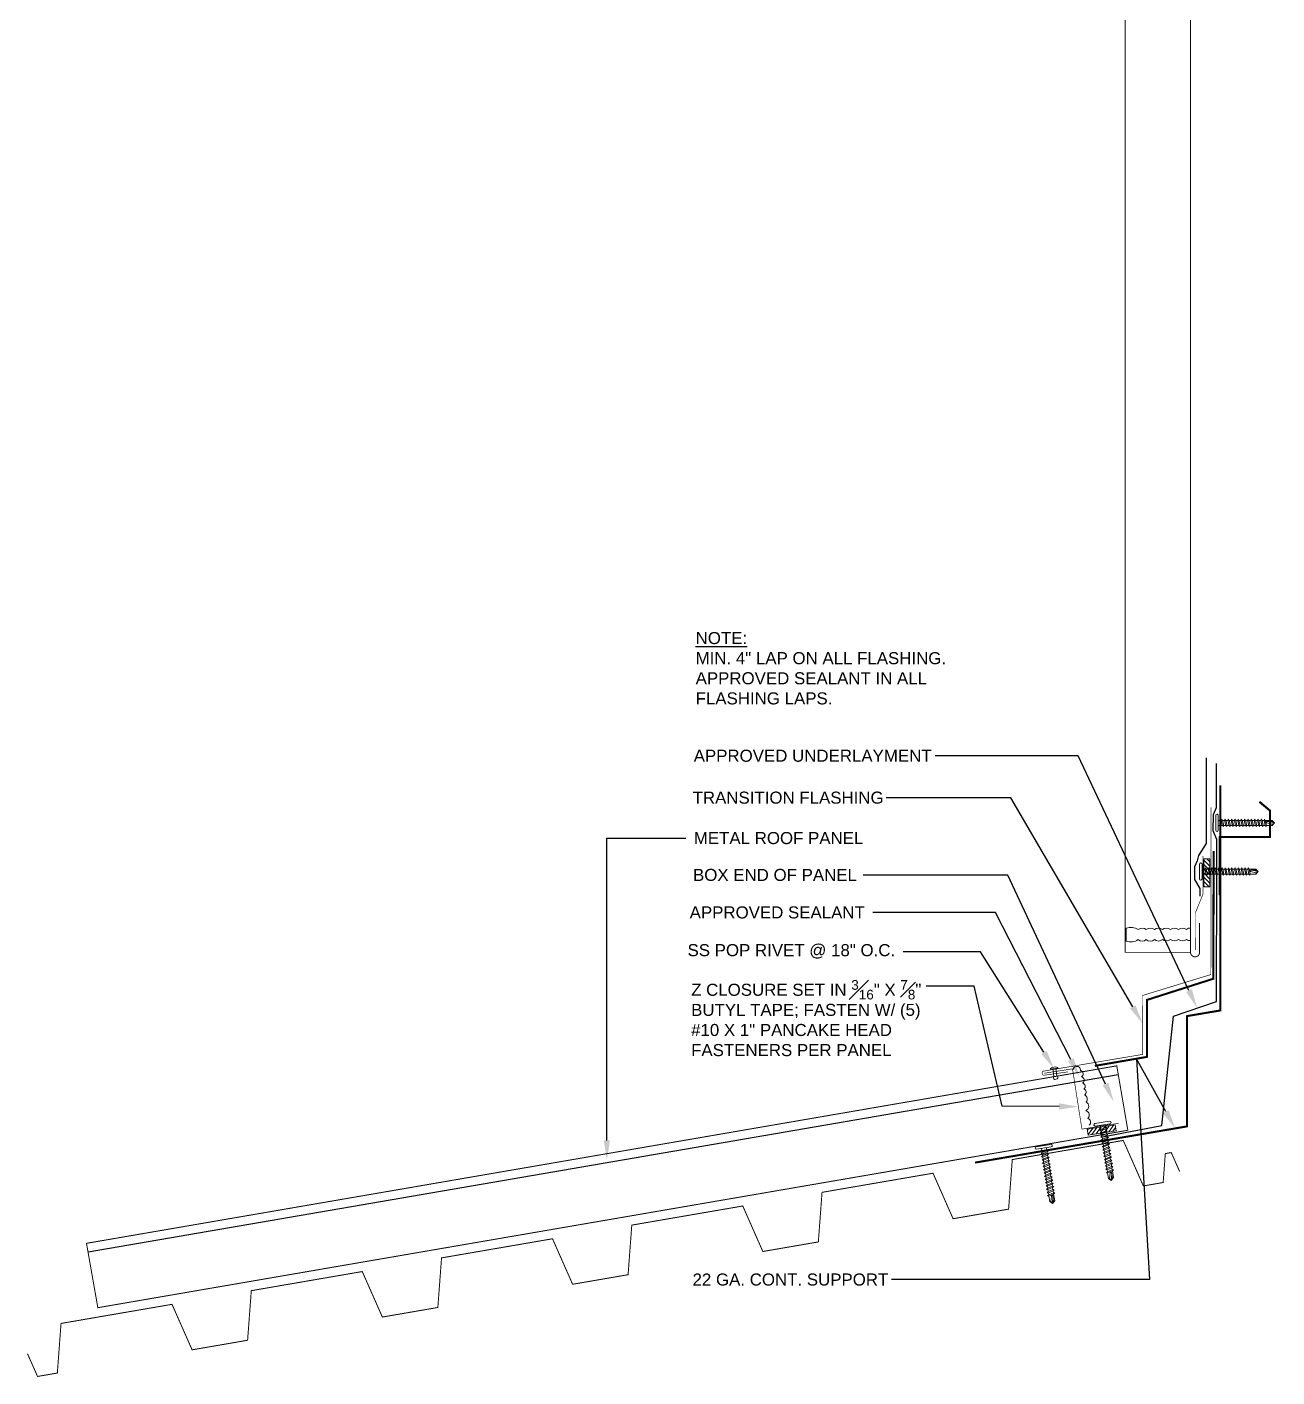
# Model space of a CAD drawing. Header units: inches. Extents: x -33163 to 19162, y -8858 to 30669.
# Drawn here: x -28452.57 to -28413.72, y -570.77 to -528.8 of the extents above; entities that cross this region are included whole.
import ezdxf
from ezdxf import colors
from ezdxf.entities.mleader import LeaderData, LeaderLine
from ezdxf.math import Vec2, Vec3

# ---------------------------------------------------------------- set-up
doc = ezdxf.new("R2010")
doc.units = ezdxf.units.IN
doc.layers.get('0').update_dxf_attribs({"color": 9, "lineweight": 0})
for name, color, linetype, lineweight in [('05 Fasteners', 11, 'Continuous', 15), ('07 - Roof Panels', 6, 'Continuous', 30), ('10 - Flashings', 2, 'Continuous', 60), ('11 Sealant', 9, 'Continuous', 13), ('12 - Steel', 11, 'Continuous', 15), ('12 Structural', 11, 'Continuous', 25), ('17 - Rigid Insulation', 2, 'ZIGZAG', 30), ('A-ANNO-NOTE-04', 12, 'Continuous', 9)]:
    doc.layers.add(name, color=color, linetype=linetype, lineweight=lineweight)
doc.styles.add('GENERATED_STYLE_1', font='arial.ttf')
doc.styles.add('Sheffield', font='arial.ttf', dxfattribs={"height": 0.175})
doc.linetypes.add('ZIGZAG', pattern='A,0.0001,-0.2,[131,ltypeshp.shx,S=0.2,R=0,X=-0.2,Y=0],-0.4,[131,ltypeshp.shx,S=0.2,R=180,X=0.2,Y=0],-0.2', length=0.8001)

# ---------------------------------------------------------------- blocks, each defined once
blk = doc.blocks.new('*U254')
at = {"layer": '11 Sealant'}
h = blk.add_hatch(dxfattribs=at)
h.set_pattern_fill('ANSI31', color=256, scale=0.75, angle=29.99006725377685)
h.set_pattern_definition([(74.99006725377686, (0.02287658773653189, 0.08537658773652622), (-0.09055133841856283, 0.0242799837439589), [])])
h.paths.add_polyline_path([(0.3788861141557034, 0.21874999999998), (0.2851361141555152, 0.3811297632094536), (-0.472636114155695, -0.05637023679039289), (-0.3788861141557035, -0.2187499999999801)])
blk.add_lwpolyline([(-0.3788861141557034, -0.21874999999998), (-0.4726361141556949, -0.05637023679039285), (0.2851361141555151, 0.3811297632094536), (0.3788861141557034, 0.21874999999998)], close=True, dxfattribs=at)
blk = doc.blocks.new('#10 SD Pancake')
at = {"layer": '05 Fasteners'}
for p, q in [((0.2309999999999945, 0.105989221183961), (-0.2310000000001082, 0.105989221183961)), ((-0.2310000000000514, 0.02898922118396285), (0.2309999999999945, 0.02898922118399128)), ((-0.07699999999996467, 0.02898922118397233), (-0.07700000000008345, -0.1017350759030649)), ((0.07699999999999253, 0.0289892211839818), (0.07699999999999818, -0.06308278099029963)), ((-0.1154999999999688, -0.1312452211824109), (-0.07700000000008345, -0.1017350759030649)), ((-0.07700000000008345, -0.1414355699659779), (-0.1154999999999688, -0.1312452211824109)), ((-0.1155000000000541, -0.233501221183019), (-0.07700000000005502, -0.2039910759037014)), ((-0.07699999999994134, -0.2436915699666997), (-0.1155000000000541, -0.233501221183019)), ((-0.1154999999999973, -0.3357572211836839), (-0.07699999999996976, -0.3062470759043663)), ((-0.0770000000000266, -0.3459475699673078), (-0.1154999999999973, -0.3357572211836839)), ((-0.1154999999999688, -0.4380132211821604), (-0.07699999999999818, -0.4085030759027859)), ((-0.07700000000008345, -0.1017350759030649), (0.07699999999999818, -0.06308278099029963)), ((0.07699999999996976, -0.102783275053298), (-0.07700000000008345, -0.1414355699659779)), ((-0.07700000000008345, -0.1414355699659779), (-0.07700000000005502, -0.2039910759037014)), ((-0.07700000000005502, -0.2039910759037014), (0.07699999999994134, -0.165338780990993)), ((0.0770000000000266, -0.2050392750539629), (-0.07699999999994134, -0.2436915699666997)), ((-0.07699999999994134, -0.2436915699666997), (-0.07699999999996976, -0.306247075902121)), ((-0.07699999999996976, -0.3062470759043663), (0.07700000000005502, -0.2675947809916437)), ((0.0770000000000266, -0.3072952750546278), (-0.0770000000000266, -0.3459475699673078)), ((-0.0770000000000266, -0.3459475699673078), (-0.07699999999999818, -0.4085030759027859)), ((-0.07699999999999818, -0.4085030759027859), (0.07699999999999818, -0.3698507809900775)), ((0.07699999999996976, -0.4095512750530474), (-0.07699999999991292, -0.4482035699657843)), ((0.07699999999999818, -0.06308278099029963), (0.1154999999999688, -0.07326677881444255)), ((0.1154999999999688, -0.07326677881444255), (0.07699999999996976, -0.102783275053298)), ((0.07699999999996976, -0.102783275053298), (0.07699999999994134, -0.165338780990993)), ((0.07699999999994134, -0.165338780990993), (0.1155000000000541, -0.1755227788151075)), ((0.1155000000000541, -0.1755227788151075), (0.0770000000000266, -0.2050392750539629)), ((0.0770000000000266, -0.2050392750539629), (0.07700000000005502, -0.2675947809894126)), ((0.07700000000005502, -0.2675947809916437), (0.1154999999999973, -0.2777787788157298)), ((0.1154999999999973, -0.2777787788157298), (0.0770000000000266, -0.3072952750546278)), ((0.0770000000000266, -0.3072952750546278), (0.07699999999999818, -0.3698507809900775)), ((0.07699999999999818, -0.3698507809900775), (0.1154999999999973, -0.3800347788141636)), ((0.1154999999999973, -0.3800347788141636), (0.07699999999996976, -0.4095512750530474)), ((0.07699999999996976, -0.4095512750530474), (0.07699999999996976, -0.4721067809884687)), ((-0.07699999999991292, -0.4482035699657843), (-0.1154999999999688, -0.4380132211821604)), ((-0.1154999999999404, -0.5402692211805515), (-0.07699999999999818, -0.5107590759012055)), ((-0.07699999999994134, -0.5504595699641754), (-0.1154999999999404, -0.5402692211805515)), ((-0.1154999999999973, -0.6425252211812165), (-0.07699999999994134, -0.6130150759018704)), ((-0.07699999999994134, -0.652715569964812), (-0.1154999999999973, -0.6425252211812165)), ((-0.1154999999999404, -0.7447812211818814), (-0.07699999999994134, -0.7152710759025211)), ((-0.07699999999994134, -0.7549715699654769), (-0.1154999999999404, -0.7447812211818814)), ((-0.115499999999912, -0.847037221180301), (-0.07699999999985607, -0.8175270759009692)), ((-0.07699999999991292, -0.4482035699657843), (-0.07699999999999818, -0.5107590759012055)), ((-0.07699999999999818, -0.5107590759012055), (0.07699999999996976, -0.4721067809884687)), ((0.07700000000011187, -0.5118072750514813), (-0.07699999999994134, -0.5504595699641754)), ((-0.07699999999994134, -0.5504595699641754), (-0.07699999999994134, -0.6130150759018704)), ((-0.07699999999994134, -0.6130150759018704), (0.07700000000005502, -0.5743627809891336)), ((0.0770000000000266, -0.614063275052132), (-0.07699999999994134, -0.652715569964812)), ((-0.07699999999994134, -0.652715569964812), (-0.07699999999994134, -0.7152710759003185)), ((-0.07699999999994134, -0.7152710759025211), (0.07700000000005502, -0.6766187809898128)), ((0.07699999999999818, -0.7163192750527969), (-0.07699999999994134, -0.7549715699654769)), ((-0.07699999999994134, -0.7549715699654769), (-0.07699999999985607, -0.8175270759009692)), ((-0.07699999999985607, -0.8175270759009692), (0.07700000000008345, -0.7788747809882182)), ((0.07700000000008345, -0.8185752750512165), (-0.07699999999991292, -0.8572275699639249)), ((0.07699999999996976, -0.4721067809884687), (0.1155000000000825, -0.4822907788126543)), ((0.1155000000000825, -0.4822907788126543), (0.07700000000011187, -0.5118072750514813)), ((0.07700000000011187, -0.5118072750514813), (0.07700000000005502, -0.5743627809891336)), ((0.07700000000005502, -0.5743627809891336), (0.1155000000000541, -0.5845467788132765)), ((0.1155000000000541, -0.5845467788132765), (0.0770000000000266, -0.614063275052132)), ((0.0770000000000266, -0.614063275052132), (0.07700000000008345, -0.6766187809875674)), ((0.07700000000005502, -0.6766187809898128), (0.1155000000000257, -0.6868027788139273)), ((0.1155000000000257, -0.6868027788139273), (0.07699999999999818, -0.7163192750527969)), ((0.07699999999999818, -0.7163192750527969), (0.07700000000008345, -0.7788747809882182)), ((0.07700000000008345, -0.7788747809882182), (0.1155000000000825, -0.7890587788123611)), ((0.1155000000000825, -0.7890587788123611), (0.07700000000008345, -0.8185752750512165)), ((0.07700000000008345, -0.8185752750512165), (0.07700000000008345, -0.8811307809866804)), ((-0.07699999999991292, -0.8572275699639249), (-0.115499999999912, -0.847037221180301)), ((-0.1154999999999688, -0.949293221178749), (-0.0769999999998845, -0.9197830758993888)), ((-0.07699999999991292, -0.9594835699623445), (-0.1154999999999688, -0.949293221178749)), ((-0.115499999999912, -1.051549221179414), (-0.07699999999991292, -1.022039075900054)), ((-0.07699999999991292, -1.061739569963009), (-0.115499999999912, -1.051549221179414)), ((-0.1154999999998836, -1.153805221177834), (-0.07699999999982765, -1.124295075898502)), ((-0.0769999999998845, -1.163995569961457), (-0.1154999999998836, -1.153805221177834)), ((-0.1154999999999404, -1.256061221176282), (-0.07699999999985607, -1.226551075896921)), ((-0.0769999999998845, -1.266251569959877), (-0.1154999999999404, -1.256061221176282)), ((-0.07699999999991292, -0.8572275699639249), (-0.0769999999998845, -0.9197830758993888)), ((-0.0769999999998845, -0.9197830758993888), (0.07700000000008345, -0.8811307809866804)), ((0.07700000000008345, -0.9208312750496077), (-0.07699999999991292, -0.9594835699623445)), ((-0.07699999999991292, -0.9594835699623445), (-0.07699999999991292, -1.022039075897851)), ((-0.07699999999991292, -1.022039075900054), (0.07700000000008345, -0.9833867809873453)), ((0.0770000000000266, -1.023087275050329), (-0.07699999999991292, -1.061739569963009)), ((-0.07699999999991292, -1.061739569963009), (-0.07699999999982765, -1.124295075898502)), ((-0.07699999999982765, -1.124295075898502), (0.07700000000011187, -1.085642780985751)), ((0.07700000000011187, -1.125343275048749), (-0.0769999999998845, -1.163995569961457)), ((-0.0769999999998845, -1.163995569961457), (-0.07699999999985607, -1.226551075896921)), ((-0.07699999999985607, -1.226551075896921), (0.07700000000011187, -1.187898780984213)), ((0.07700000000011187, -1.22759927504714), (-0.0769999999998845, -1.266251569959877)), ((0.07700000000008345, -0.8811307809866804), (0.1155000000000825, -0.8913147788107665)), ((0.1155000000000825, -0.8913147788107665), (0.07700000000008345, -0.9208312750496077)), ((0.07700000000005502, -0.9208312750496646), (0.07700000000011187, -0.9833867809851)), ((0.07700000000008345, -0.9833867809873453), (0.1155000000000541, -0.9935707788114598)), ((0.1155000000000541, -0.9935707788114598), (0.0770000000000266, -1.023087275050329)), ((0.0770000000000266, -1.023087275050329), (0.07700000000011187, -1.085642780985751)), ((0.07700000000011187, -1.085642780985751), (0.115500000000111, -1.095826778809894)), ((0.115500000000111, -1.095826778809894), (0.07700000000011187, -1.125343275048749)), ((0.07700000000011187, -1.125343275048749), (0.07700000000011187, -1.187898780984213)), ((0.07700000000011187, -1.187898780984213), (0.115500000000111, -1.198082778808299)), ((0.115500000000111, -1.198082778808299), (0.07700000000011187, -1.22759927504714)), ((0.07700000000008345, -1.227599275047197), (0.07700000000014029, -1.290154780982633)), ((-0.1154999999998836, -1.358317221176947), (-0.0769999999998845, -1.328807075897586)), ((-0.0769999999998845, -1.368507569960542), (-0.1154999999998836, -1.358317221176947)), ((-0.1154999999998836, -1.460573221177611), (-0.0769999999998845, -1.431063075898265)), ((-0.0769999999998845, -1.470763569961207), (-0.1154999999998836, -1.460573221177611)), ((-0.0769999999998845, -1.266251569959877), (-0.0769999999998845, -1.328807075895384)), ((-0.0769999999998845, -1.328807075897586), (0.07700000000011187, -1.290154780984878)), ((0.07700000000005502, -1.329855275047862), (-0.0769999999998845, -1.368507569960542)), ((-0.0769999999998845, -1.368507569960542), (-0.0769999999998845, -1.431063075896049)), ((-0.0769999999998845, -1.431063075898265), (0.07700000000011187, -1.392410780985557)), ((0.07700000000005502, -1.432111275048527), (-0.0769999999998845, -1.470763569961207)), ((-0.07699999999965712, -1.470763569961235), (-0.0769999999993729, -1.64270334862195)), ((-0.07699999999942975, -1.64270334862195), (1.13686837721616e-13, -1.717431305792161)), ((-0.04220706828982657, -1.650467919698599), (0.0003944749083188981, -1.481668061758711)), ((-0.04220706828982657, -1.650467919698599), (1.13686837721616e-13, -1.717431305792161)), ((1.13686837721616e-13, -1.717431305792161), (0.04220706829005394, -1.51705531296551)), ((0.07700000000039608, -1.642703348621978), (1.13686837721616e-13, -1.717431305792161)), ((0.04220706829005394, -1.650467919698741), (1.13686837721616e-13, -1.717431305792161)), ((0.04220706829005394, -1.48474029039528), (0.04220706829005394, -1.650467919698741)), ((0.07700000000011187, -1.290154780984878), (0.1155000000000825, -1.300338778808992)), ((0.1155000000000825, -1.300338778808992), (0.07700000000005502, -1.329855275047862)), ((0.07700000000011187, -1.329855275047862), (0.07700000000011187, -1.392410780983283)), ((0.07700000000011187, -1.392410780985557), (0.115500000000111, -1.402594778809657)), ((0.115500000000111, -1.402594778809657), (0.07700000000005502, -1.432111275048527)), ((0.07700000000016871, -1.432111275048442), (0.07700000000033924, -1.64270334862195))]:
    blk.add_line(p, q, dxfattribs=at)
for centre, radius, start, end in [((-0.231000000000023, 0.06748922118393352), 0.0385, 90.00000000000652, 270.0000000000065), ((-0.231000000000023, 0.06748922118393352), 0.0385, 90.00000000000652, 270.0000000000065), ((0.2309999999999093, 0.06748922118400458), 0.0385, 270.0000000000065, 90.00000000000652), ((0.2309999999999093, 0.06748922118400458), 0.0385, 270.0000000000065, 90.00000000000652), ((5.684341886080801e-13, -1.379503051917879), 0.2742323762525051, 253.6930119897208, 261.1464224609432), ((0.02103068467425828, -1.486880020589126), 0.02128421171539591, 5.769767854505913, 165.8255880028746), ((5.684341886080801e-13, -1.379503051917879), 0.2742323762525051, 278.8535775388655, 286.3069880102555)]:
    blk.add_arc(centre, radius, start, end, dxfattribs=at)
blk = doc.blocks.new('*U260')
at = {"layer": '05 Fasteners'}
for points in [[(-0.1134319125271605, 0.04774741390433826), (-0.1134319125271605, 0.02900000000028588), (0.1134319125275227, 0.02900000000028588), (0.1134319125275227, 0.04774741390433826)], [(0.1134319125275227, 0.03367434930426869), (0.1134319125275227, 0.02900000000028605), (-0.1134319125271605, 0.02900000000028588), (-0.1134319125271605, 0.03367434930426852)], [(-0.04687499999983604, -0.2010795319602545), (-0.0468749999998188, 0.02900000000028588), (0.0468750000001812, 0.02900000000028588), (0.04687500000016385, -0.2010795319602545)], [(0.03381088292400768, 0.07507306460035565), (-0.03381088292364543, 0.07507306460035565)], [(0.04687500000016385, -0.3012688785019788), (-0.04687499999983604, -0.3012688785019788)]]:
    blk.add_lwpolyline(points, dxfattribs=at)
for centre, radius, start, end in [((-0.03162638430832364, -0.06095413712345923), 0.1360447413280343, 90.9200497493494, 126.9640222081426), ((0.0316263843086859, -0.06095413712345923), 0.1360447413280343, 53.03597779185736, 89.07995025065055), ((-0.004479092089934932, -0.2511742052311167), 0.06562689462117834, 130.2417617377566, 229.7582382622433), ((0.004479092090262849, -0.2511742052311167), 0.06562689462117834, 310.2417617377566, 49.75823826224334)]:
    blk.add_arc(centre, radius, start, end, dxfattribs=at)
blk = doc.blocks.new('A$C6144763C')
at = {"linetype": 'Continuous'}
for p, q in [((-1.079592763886406, 2.096897580752131), (-1.479452855483277, 1.69958099115556)), ((-1.451258972607842, 1.671206619472539), (-1.479452855483277, 1.69958099115556)), ((-1.064503909768714, 2.055501541135715), (-1.451258972607842, 1.671206619472539)), ((-1.079592763886406, 2.096897580752131), (0.04152128211944373, 2.003472231684572)), ((-1.064503909768714, 2.055501541135715), (-0.001662340816501739, 1.966932189126766)), ((-0.001662340816501739, 1.966932189126766), (-0.1748106544217052, -0.1108658428040741)), ((0.04152128211944373, 2.003472231684572), (-0.1316270314857597, -0.07432580024626745)), ((-0.1748106544217052, -0.1108658428040741), (2.231847497670852, -0.311418925469102)), ((-0.1316270314857597, -0.07432580024626745), (2.235169287859922, -0.2715570927222259)), ((2.235169287859922, -0.2715570927222259), (2.231847497670852, -0.3114189254690913))]:
    blk.add_line(p, q, dxfattribs=at)

msp = doc.modelspace()

# ---------------------------------------------------------------- linework, layer by layer
at = {"layer": '07 - Roof Panels', "const_width": 0.03}
for points in [[(-28416.40507607448, -557.5705538539526), (-28416.40507607448, -499.1141772536716), (-28418.43676773857, -499.1141779174916), (-28418.43676302003, -557.5705538539526)], [(-28450.36566712351, -568.6180723785687), (-28418.35357901259, -563.1019903907043), (-28418.69858097543, -561.0998054183278), (-28450.71864022803, -566.6172657207987)]]:
    msp.add_lwpolyline(points, close=True, dxfattribs=at)
msp.add_lwpolyline([(-28416.12328395489, -556.6590548265253), (-28416.12507607917, -557.5705538651478, -0.9999999999999999), (-28416.40507607447, -557.5705026114142)], format="xyb", dxfattribs=at)
at = {"layer": '10 - Flashings', "linetype": 'Continuous'}
msp.add_lwpolyline([(-28420.21804772542, -561.286934829911, 0.01999995, 0.01999995, 0), (-28420.94441316045, -561.3901778052974, 0.01999995, 0.01999995, -1), (-28420.96280765636, -561.2614857453251, 0.01999995, 0.01999995, 0), (-28420.96280765636, -561.2614857453251, 0.01999995, 0.01999995, 0), (-28420.96280765636, -561.2614857453251, 0.01999995, 0.01999995, 0), (-28417.89522780859, -560.743615939524, 0.01999995, 0.01999995, 0), (-28417.89869144708, -558.9122040919456, 0.01999995, 0.01999995, 0), (-28415.7744001705, -558.2607796705461, 0.01999995, 0.01999995, 0), (-28415.77275407507, -553.0609584415056, 0, 0, 0)], format="xyseb", dxfattribs=at)
at = {"layer": '10 - Flashings', "linetype": 'Continuous', "const_width": 0.01999995}
for points in [[(-28416.0196166005, -554.5749813214084), (-28416.02004033866, -555.7638938280238), (-28416.25132682809, -556.3357610773332), (-28416.25174057092, -557.4966289786375)], [(-28418.64084436982, -562.8871676433182), (-28419.78197721683, -563.0656076205814), (-28420.07401231136, -561.1921680736623), (-28420.95304395026, -561.3296230475239)]]:
    msp.add_lwpolyline(points, dxfattribs=at)
at = {"layer": '11 Sealant'}
msp.add_lwpolyline([(-28418.03040319146, -556.8637502653569, -0.3510004003203439), (-28417.78040394807, -556.8631352047873, -0.3510004003203049), (-28417.53040470466, -556.8625201442214, -0.3510004003204359), (-28417.28040546126, -556.8619050836519, -0.3510004003203077), (-28417.03040621787, -556.8612900230823, -0.3510004003203077), (-28416.78040697446, -556.8606749625164, -0.3510004003203439), (-28416.53040773106, -556.8600599019469, -0.3297443326345831), (-28416.40498359491, -556.8285192516037), (-28416.40505218617, -557.2032344488966, -0.2449922899783555), (-28416.52963952066, -557.1723088568783, -0.3510004003203439), (-28416.77963876406, -557.1729239174442, -0.3510004003203439), (-28417.02963800746, -557.1735389780101, -0.3510004003203467), (-28417.27963725086, -557.174154038576, -0.3510004003202685), (-28417.52963649426, -557.1747690991492, -0.351000400320397), (-28417.77963573766, -557.1753841597151, -0.3510004003203439), (-28418.02963498106, -557.1759992202847, -0.2406956504494732), (-28418.40505531359, -557.220136507493), (-28418.40498209397, -556.8201365141927, -0.2388618404334743)], format="xyb", close=True, dxfattribs=at)
msp.add_lwpolyline([(-28420.05556268213, -561.2234606964817, -1.032319279982025), (-28419.82400625592, -561.2500765577247, -0.7659451539813753), (-28419.79721563018, -561.4368413808866, -0.6834372102660433), (-28419.76110214986, -561.6405980971012, -0.7120275614424869), (-28419.7211870022, -561.8201821101388, -0.6397379278793469), (-28419.69766262851, -562.0049495241883, -0.5212347520970836), (-28419.65017280653, -562.2254736844848, -0.6364659726564633), (-28419.66035417058, -562.4932719040785, -0.6258095411469374), (-28419.60241570624, -562.7311902507658, -0.6245748455014283), (-28419.55785786593, -562.9434648370247, -0.2972982544880718)], format="xyb", dxfattribs=at)
at = {"layer": '12 - Steel', "lineweight": 30}
msp.add_line((-28418.6507467598, -561.3774065858664), (-28450.67080681366, -566.8948622383168), dxfattribs=at)
at = {"layer": '12 - Steel', "const_width": 0.03}
msp.add_lwpolyline([(-28416.74407133066, -564.3847346958052), (-28417.00420311086, -563.7953532238967), (-28417.18897894624, -563.827198799113), (-28417.25593806984, -564.726639201956), (-28417.87185752109, -564.8327911193442), (-28418.49617379357, -563.4182755867625), (-28421.9453227206, -564.0127263241326), (-28422.06010978963, -565.5546241575777), (-28423.78468425314, -565.8518495262626), (-28424.40900052563, -564.437333993682), (-28427.85814945266, -565.0317847310512), (-28427.97293652168, -566.5736825644972), (-28429.6975109852, -566.8709079331813), (-28430.32182725768, -565.4563924006006), (-28433.77097618471, -566.0508431379697), (-28433.88576325374, -567.5927409714158), (-28435.61033771725, -567.8899663401007), (-28436.23465398973, -566.47545080752), (-28439.68380291677, -567.0699015448893), (-28439.79858998579, -568.6117993783351), (-28441.5231644493, -568.9090247470202), (-28442.14748072179, -567.4945092144386), (-28445.59662964882, -568.0889599518086), (-28445.71141671784, -569.6308577852537), (-28447.43599118136, -569.9280831539388), (-28448.06030745384, -568.5135676213581), (-28451.50945638087, -569.1080183587271), (-28451.6242434499, -570.6499161921734), (-28452.24016290115, -570.7560681095604), (-28452.55232103739, -570.0488103432706)], dxfattribs=at)
at = {"layer": '12 Structural', "const_width": 0.0625}
for points in [[(-28415.4758491155, -552.3770824200897), (-28415.47834387606, -559.3768109439), (-28416.51888323981, -559.5535693611464), (-28416.5193349793, -562.9822115541556), (-28423.10101259329, -564.1075170010574)], [(-28419.37824437268, -561.1002580581649), (-28417.75536907075, -560.8201564593588), (-28417.75473752616, -559.0481865257497), (-28415.69306418244, -558.3903821569093), (-28415.69091148757, -554.4242408561863)]]:
    msp.add_lwpolyline(points, dxfattribs=at)
at = {"layer": '17 - Rigid Insulation', "linetype": 'ZIGZAG', "ltscale": 0.003}
for points in [[(-28415.91582316279, -551.521761675353), (-28415.91677212725, -554.1843392895448), (-28416.15893201179, -554.556942011603), (-28416.20164468233, -554.7292855695982), (-28416.27982276147, -554.9152165077926), (-28416.2799623819, -555.3069595646434), (-28416.11912078597, -555.5857748234507), (-28416.11920555059, -555.8236049776337)], [(-28415.59206586607, -554.9823093098444), (-28415.58319394845, -554.0596672150591), (-28415.6989481019, -553.7913737525473), (-28415.68809449905, -553.2849714823083), (-28415.59419478722, -553.0641518826183), (-28415.60131529244, -551.7034923672968)], [(-28419.19515456006, -563.3137032639177), (-28417.30035762512, -562.9558003075344), (-28416.93105680248, -559.5546585441389), (-28415.60256811248, -559.0946983747253), (-28415.59206586607, -554.9823093098425)]]:
    msp.add_lwpolyline(points, dxfattribs=at)

# ---------------------------------------------------------------- block references
at = {"linetype": 'Continuous', "xscale": 0.7500000000000001, "yscale": 0.7500000000000001, "zscale": 0.7500000000000001, "rotation": 274.7636000822502}
msp.add_blockref('A$C6144763C', (-28415.4249855018, -554.0974605099382), dxfattribs=at)
at = {"layer": '05 Fasteners'}
for name, p, rotation in [('#10 SD Pancake', (-28415.51416365061, -553.5463042628255), 89.98951206205795), ('#10 SD Pancake', (-28416.01978919265, -555.0592310167835), 89.98951206205795), ('*U260', (-28420.63834447175, -561.2145656384987), 8.897354085516303), ('#10 SD Pancake', (-28419.13297418128, -562.9641224262405), 8.897354085517017), ('#10 SD Pancake', (-28420.95774578777, -563.6829183396308), 8.897354085517017)]:
    msp.add_blockref(name, p, dxfattribs=dict(at, rotation=rotation))
at = {"layer": '11 Sealant'}
for p, rotation in [((-28415.80674667762, -555.1012875318397), 59.97957931584816), ((-28419.15181700462, -563.1834839256107), 338.8874213393065)]:
    msp.add_blockref('*U254', p, dxfattribs=dict(at, rotation=rotation))

# ---------------------------------------------------------------- texts
at = {"layer": 'A-ANNO-NOTE-04', "linetype": 'Continuous', "lineweight": 30, "insert": (-28431.78642356115, -549.8677912323635), "char_height": 0.375, "width": 7.776054755589939, "attachment_point": 7, "style": 'GENERATED_STYLE_1'}
msp.add_mtext('{\\LNOTE:\\P}MIN. 4" LAP ON ALL FLASHING. APPROVED SEALANT IN ALL FLASHING LAPS.', dxfattribs=at)

# ---------------------------------------------------------------- leaders
at = {"layer": 'A-ANNO-NOTE-04', "linetype": 'Continuous', "lineweight": 30}
ml = msp.add_multileader_mtext('Standard', dxfattribs=at)
ml.set_content('APPROVED UNDERLAYMENT', color=256, style='Sheffield')
ml.set_leader_properties()
ml.build(insert=Vec2(0, 0))
ml.multileader.update_dxf_attribs({"dogleg_length": 0.6545821720043534, "arrow_head_size": 0.6})
ctx = ml.context
ctx.base_point, ctx.char_height, ctx.arrow_head_size, ctx.landing_gap_size, ctx.plane_origin = Vec3(-28431.97102494867, -551.4614826292873), 0.375, 0.6, 0.125, Vec3(-28431.57070730865, -549.523921463857)
notes = []
notes.append((ctx, [(1, (1, 1, 0), (-28419.89497998159, -551.4614826292873), (-1, 0), 4.442688896147928, [(0, [(-28416.19884690226, -559.3011468715985)], 0, [])])]))
ctx.mtext.insert, ctx.mtext.flow_direction = Vec3(-28431.84602494867, -551.2707851531618), 5
ml = msp.add_multileader_mtext('Standard', dxfattribs=at)
ml.set_content('TRANSITION FLASHING', color=256, style='Sheffield')
ml.set_leader_properties()
ml.build(insert=Vec2(0, 0))
ml.multileader.update_dxf_attribs({"dogleg_length": 0.6545821720043534, "arrow_head_size": 0.6})
ctx = ml.context
ctx.base_point, ctx.char_height, ctx.arrow_head_size, ctx.landing_gap_size, ctx.plane_origin = Vec3(-28432.00570187545, -552.7642325714314), 0.375, 0.6, 0.125, Vec3(-28437.7523536896, -549.2518473480657)
notes.append((ctx, [(1, (1, 1, 0), (-28421.99431311941, -552.7642325714314), (-1, 0), 3.86856815576823, [(0, [(-28417.89704373693, -559.7834370142057)], 0, [])])]))
ctx.mtext.insert, ctx.mtext.flow_direction = Vec3(-28431.88070187545, -552.5735350953059), 5
ml = msp.add_multileader_mtext('Standard', dxfattribs=at)
ml.set_content('METAL ROOF PANEL', color=256, style='Sheffield')
ml.set_leader_properties()
ml.build(insert=Vec2(0, 0))
ml.multileader.update_dxf_attribs({"dogleg_length": 0.5, "arrow_head_size": 0.6})
ctx = ml.context
ctx.base_point, ctx.char_height, ctx.arrow_head_size, ctx.landing_gap_size, ctx.plane_origin = Vec3(-28432.09271598561, -554.0203122630736), 0.375, 0.6, 0.25, Vec3(-28416.54121072784, -558.132882367208)
notes.append((ctx, [(1, (1, 1, 0), (-28434.55112001459, -554.0203122630736), (1, 0), 2.458404028981221, [(0, [(-28434.54500157627, -564.0182371535539)], 0, [])])]))
ctx.mtext.insert, ctx.mtext.width, ctx.mtext.line_spacing_factor, ctx.mtext.flow_direction = Vec3(-28431.84271598561, -553.829614786948), 5.852991922263755, 1.2, 5
ml = msp.add_multileader_mtext('Standard', dxfattribs=at)
ml.set_content('BOX END OF PANEL', color=256, style='Sheffield')
ml.set_leader_properties()
ml.build(insert=Vec2(0, 0))
ml.multileader.update_dxf_attribs({"dogleg_length": 0.5, "arrow_head_size": 0.6})
ctx = ml.context
ctx.base_point, ctx.char_height, ctx.arrow_head_size, ctx.landing_gap_size, ctx.plane_origin = Vec3(-28432.11817704601, -555.1663411010277), 0.375, 0.6, 0.25, Vec3(-28412.54473436076, -563.3700823849103)
notes.append((ctx, [(1, (1, 1, 0), (-28422.07939434741, -555.1663411010277), (-1, 0), 4.501350911419962, [(0, [(-28418.79545780163, -562.2091696519838)], 0, [])])]))
ctx.mtext.insert, ctx.mtext.width, ctx.mtext.line_spacing_factor, ctx.mtext.flow_direction = Vec3(-28431.86817704601, -554.9756436249022), 5.484077739026361, 1.2, 5
ml = msp.add_multileader_mtext('Standard', dxfattribs=at)
ml.set_content('APPROVED SEALANT', color=256, style='Sheffield')
ml.set_leader_properties()
ml.build(insert=Vec2(0, 0))
ml.multileader.update_dxf_attribs({"dogleg_length": 0.5, "arrow_head_size": 0.6})
ctx = ml.context
ctx.base_point, ctx.char_height, ctx.arrow_head_size, ctx.landing_gap_size, ctx.plane_origin = Vec3(-28432.21186569051, -556.3322839207112), 0.375, 0.6, 0.25, Vec3(-28414.09043586569, -563.8161592093902)
ctx.text_align_type = 2
notes.append((ctx, [(1, (1, 1, 0), (-28422.46900671528, -556.3322839207112), (-1, 0), 3.80919594658252, [(0, [(-28419.85435689109, -561.4401790372922)], 0, [])])]))
ctx.mtext.insert, ctx.mtext.alignment, ctx.mtext.line_spacing_factor, ctx.mtext.flow_direction = Vec3(-28426.52820266186, -556.1415864445858), 3, 1.2, 5
ml = msp.add_multileader_mtext('Standard', dxfattribs=at)
ml.set_content('SS POP RIVET @ 18" O.C.', color=256, style='Sheffield')
ml.set_leader_properties()
ml.build(insert=Vec2(0, 0))
ml.multileader.update_dxf_attribs({"dogleg_length": 0.5, "arrow_head_size": 0.6})
ctx = ml.context
ctx.base_point, ctx.char_height, ctx.arrow_head_size, ctx.landing_gap_size, ctx.plane_origin = Vec3(-28432.22015441976, -557.5575856605743), 0.375, 0.6, 0.25, Vec3(-28413.97184333624, -564.932562377659)
ctx.text_align_type = 2
notes.append((ctx, [(1, (1, 1, 0), (-28422.93404167422, -557.5575856605743), (-1, 0), 2.402159812394814, [(0, [(-28420.64282974985, -561.1859145952308)], 0, [])])]))
ctx.mtext.insert, ctx.mtext.alignment, ctx.mtext.line_spacing_factor, ctx.mtext.flow_direction = Vec3(-28425.58620148661, -557.3149611721706), 3, 1.2, 5
ml = msp.add_multileader_mtext('Standard', dxfattribs=at)
ml.set_content('\\A1;Z CLOSURE SET IN {\\H0.8x;\\S3#16;}" X {\\H0.8x;\\S7#8;}" BUTYL TAPE; FASTEN W/ (5) #10 X 1" PANCAKE HEAD FASTENERS PER PANEL', color=256, style='Sheffield')
ml.set_leader_properties()
ml.build(insert=Vec2(0, 0))
ml.multileader.update_dxf_attribs({"dogleg_length": 0.5, "arrow_head_size": 0.6})
ctx = ml.context
ctx.base_point, ctx.char_height, ctx.arrow_head_size, ctx.landing_gap_size, ctx.plane_origin = Vec3(-28432.05163744259, -558.6249133747824), 0.375, 0.6, 0.125, Vec3(-28417.35825392567, -554.9357735884496)
notes.append((ctx, [(0, (1, 1, 0), (-28423.1312505274, -558.6249133747824), (-1, 0), 1.485666587771789, [(0, [(-28419.89113005798, -562.3653792812759), (-28422.26481470099, -562.3523072691514)], 0, [])])]))
ctx.mtext.insert, ctx.mtext.width, ctx.mtext.flow_direction = Vec3(-28431.92663744259, -558.4342158986569), 8.09151272907593, 5
ml = msp.add_multileader_mtext('Standard', dxfattribs=at)
ml.set_content('22 GA. CONT. SUPPORT', color=256, style='Sheffield')
ml.set_leader_properties()
ml.build(insert=Vec2(0, 0))
ml.multileader.update_dxf_attribs({"dogleg_length": 0.6545821720043534, "arrow_head_size": 0.6})
ctx = ml.context
ctx.base_point, ctx.char_height, ctx.arrow_head_size, ctx.landing_gap_size, ctx.plane_origin = Vec3(-28432.00746080823, -567.7453629126379), 0.375, 0.6, 0.125, Vec3(-28439.05339733096, -563.9860905238017)
notes.append((ctx, [(1, (1, 1, 0), (-28417.6840043643, -567.7453629126379), (-1, 0), 8.015390277490042, [(0, [(-28416.88398701172, -563.044558108086), (-28418.08901584526, -560.8777425196463)], 0, [])])]))
ctx.mtext.insert, ctx.mtext.flow_direction = Vec3(-28431.88246080823, -567.5546654365123), 5
for ctx, leaders in notes:
    for number, flags, end, landing, length, lines in leaders:
        leader = LeaderData()
        leader.index, (leader.has_last_leader_line, leader.has_dogleg_vector, leader.attachment_direction) = number, flags
        leader.last_leader_point, leader.dogleg_vector, leader.dogleg_length = Vec3(end), Vec3(landing), length
        for number, points, colour, breaks in lines:
            line = LeaderLine()
            line.index, line.vertices, line.color, line.breaks = number, Vec3.list(points), colors.encode_raw_color(colour), breaks
            leader.lines.append(line)
        ctx.leaders.append(leader)

doc.saveas('drawing.dxf')
